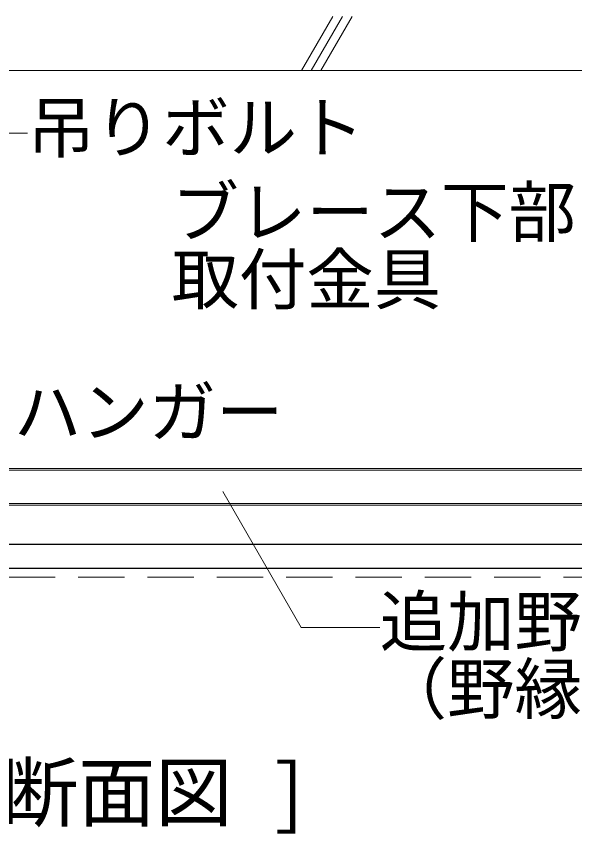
# Model space of a CAD drawing. Units: millimetres, scale not verified. Extents: x -7800 to 7800, y -5387 to 5300.
# Drawn here: x -3150 to -2570, y 347 to 1197 of the extents above; entities that cross this region are included whole.
import ezdxf
from ezdxf.enums import TextEntityAlignment as Align

# ---------------------------------------------------------------- set-up
doc = ezdxf.new("R2010")
doc.units = ezdxf.units.MM
doc.header["$LTSCALE"] = 40
doc.linetypes.add('DASHED1', pattern=[1.8, 1.2, -0.6])
for name, color, linetype, lineweight in [('7-3_野縁', 2, 'Continuous', 25), ('7-4_ブレース・補強材', 4, 'Continuous', 9), ('7-6_文字', 7, 'Continuous', 18), ('7-9_躯体他', 4, 'Continuous', 9), ('7-D_パネル', 4, 'Continuous', 9)]:
    doc.layers.add(name, color=color, linetype=linetype, lineweight=lineweight)
doc.styles.add('ＭＳ ゴシック', font='')
doc.styles.get('ＭＳ ゴシック').set_extended_font_data('MS Gothic')

msp = doc.modelspace()

# ---------------------------------------------------------------- linework, layer by layer
at = {"layer": '7-3_野縁'}
for p, q in [((-3219.05, 648.31), (-2335.29, 648.31)), ((-4453.6, 623.31), (-2155.95, 623.31))]:
    msp.add_line(p, q, dxfattribs=at)
at = {"layer": '7-4_ブレース・補強材'}
for p, q in [((-4252.84, 726.71), (-2243.84, 726.71)), ((-4252.84, 725.11), (-2243.84, 725.11)), ((-4252.84, 690.31), (-2243.84, 690.31)), ((-4252.84, 688.71), (-2243.84, 688.71))]:
    msp.add_line(p, q, dxfattribs=at)
at = {"layer": '7-6_文字'}
msp.add_line((-3138.46, 1075.31), (-3209.39, 1075.31), dxfattribs=at)
msp.add_lwpolyline([(-2772.53, 561.67), (-2854.01, 561.67), (-2935.46, 702.74)], dxfattribs=at)
at = {"layer": '7-9_躯体他'}
for p, q in [((-2853.71, 1140.74), (-2821.26, 1196.94)), ((-2843.71, 1140.74), (-2811.26, 1196.94)), ((-2833.71, 1140.74), (-2801.26, 1196.94)), ((-4453.6, 1140.74), (-2155.95, 1140.74))]:
    msp.add_line(p, q, dxfattribs=at)
at = {"layer": '7-D_パネル', "linetype": 'DASHED1'}
msp.add_line((-4453.6, 613.81), (-2155.95, 613.81), dxfattribs=at)

# ---------------------------------------------------------------- texts
at = {"layer": '7-6_文字', "style": 'ＭＳ ゴシック'}
for s, height, p in [('吊りボルト', 51.32, (-3138.46, 1040.31)), ('ブレース下部', 51.32, (-2988.75, 952.47)), ('取付金具\u3000\u3000', 51.32, (-2988.75, 882.47)), ('ハンガー', 51.32, (-3152.52, 744.68)), ('追加野縁受け', 51.32, (-2772.53, 526.67)), ('（野縁受け繋ぎ材）', 51.32, (-2772.53, 456.67)), ('[ 野縁受け方向断面図 ]', 58.65, (-3725.3, 343.2))]:
    msp.add_text(s, height=height, dxfattribs=at).set_placement(p, align=Align.BOTTOM_LEFT)

doc.saveas('drawing.dxf')
